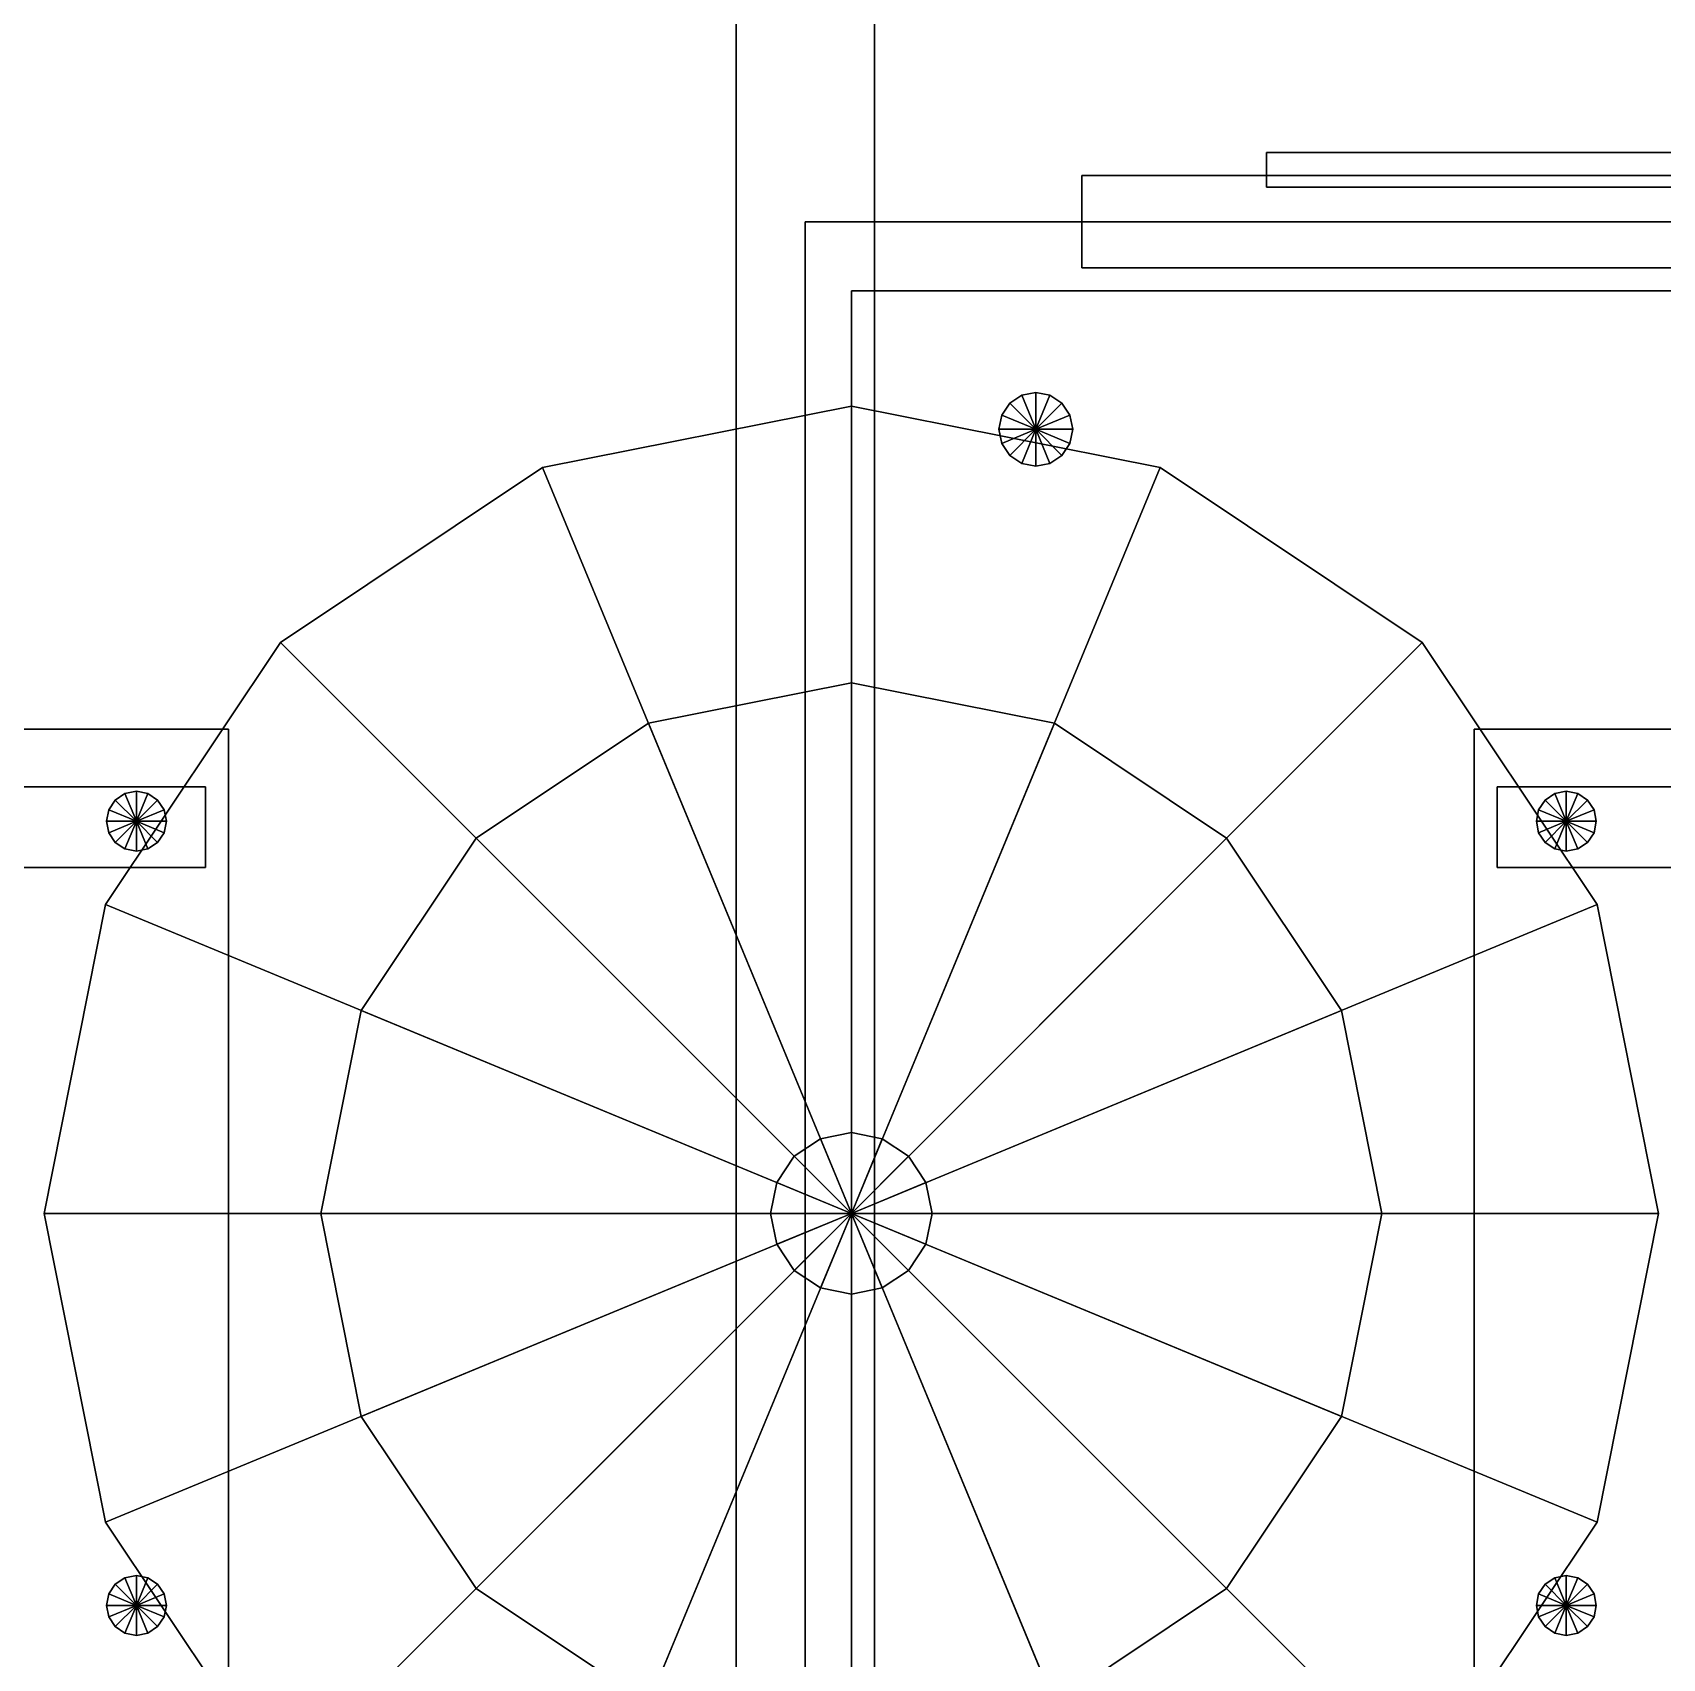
# Model space of a CAD drawing. Header units: millimetres. Extents: x -8000 to 18500, y -500 to 32500.
# Drawn here: x 1245 to 1952, y 11007 to 11712 of the extents above; entities that cross this region are included whole.
import ezdxf

# ---------------------------------------------------------------- set-up
doc = ezdxf.new("R2010")
doc.units = ezdxf.units.MM
for name, color, linetype in [('3D-CANOPY', 7, 'Continuous'), ('3D-FURNITURE', 7, 'Continuous'), ('3D-LIGHTS', 7, 'Continuous'), ('3D-PERGOLA', 7, 'Continuous'), ('3D-SITE', 7, 'Continuous'), ('3D-SLABS', 7, 'Continuous')]:
    doc.layers.add(name, color=color, linetype=linetype)

msp = doc.modelspace()

# ---------------------------------------------------------------- linework, layer by layer
at = {"layer": '3D-CANOPY', "color": 7}
for points in [[(1700, 11610, 3340), (1700, 11650, 3340), (4900, 11650, 3340), (4900, 11610, 3340)], [(1700, 11650, 3340), (1700, 11650, 3760), (4900, 11650, 3760), (4900, 11650, 3340)], [(1700, 11610, 3340), (1700, 11610, 3760), (1700, 11650, 3760), (1700, 11650, 3340)], [(1700, 11610, 3760), (4900, 11610, 3760), (4900, 11650, 3760), (1700, 11650, 3760)], [(1580, 10000, 3400), (1580, 11630, 3400), (5020, 11630, 3400), (5020, 10000, 3400)], [(1580, 11630, 3400), (1580, 11630, 3425), (5020, 11630, 3425), (5020, 11630, 3400)], [(1580, 10000, 3400), (1580, 10000, 3425), (1580, 11630, 3425), (1580, 11630, 3400)], [(1580, 10000, 3425), (5020, 10000, 3425), (5020, 11630, 3425), (1580, 11630, 3425)], [(1700, 11610, 3340), (4900, 11610, 3340), (4900, 11610, 3760), (1700, 11610, 3760)], [(1600, 10000, 3400), (1600, 11600, 3400), (5000, 11600, 3400), (5000, 10000, 3400)], [(1600, 11600, 3400), (1600, 11600, 3530), (5000, 11600, 3530), (5000, 11600, 3400)], [(1600, 10000, 3400), (1600, 10000, 3530), (1600, 11600, 3530), (1600, 11600, 3400)], [(1600, 10000, 3530), (5000, 10000, 3530), (5000, 11600, 3530), (1600, 11600, 3530)], [(1673.88, 11554.78, 3530), (1668.69, 11551.31, 3530), (1668.69, 11551.31, 4030), (1673.88, 11554.78, 4030)], [(1680, 11540, 4030), (1673.88, 11554.78, 4030), (1668.69, 11551.31, 4030), (1680, 11540, 4030)], [(1680, 11540, 3530), (1668.69, 11551.31, 3530), (1673.88, 11554.78, 3530), (1680, 11540, 3530)], [(1680, 11556, 3530), (1673.88, 11554.78, 3530), (1673.88, 11554.78, 4030), (1680, 11556, 4030)], [(1680, 11540, 4030), (1680, 11556, 4030), (1673.88, 11554.78, 4030), (1680, 11540, 4030)], [(1680, 11540, 3530), (1673.88, 11554.78, 3530), (1680, 11556, 3530), (1680, 11540, 3530)], [(1686.12, 11554.78, 3530), (1680, 11556, 3530), (1680, 11556, 4030), (1686.12, 11554.78, 4030)], [(1680, 11540, 4030), (1686.12, 11554.78, 4030), (1680, 11556, 4030), (1680, 11540, 4030)], [(1680, 11540, 3530), (1680, 11556, 3530), (1686.12, 11554.78, 3530), (1680, 11540, 3530)], [(1680, 11540, 4030), (1691.31, 11551.31, 4030), (1686.12, 11554.78, 4030), (1680, 11540, 4030)], [(1680, 11540, 3530), (1686.12, 11554.78, 3530), (1691.31, 11551.31, 3530), (1680, 11540, 3530)], [(1691.31, 11551.31, 3530), (1686.12, 11554.78, 3530), (1686.12, 11554.78, 4030), (1691.31, 11551.31, 4030)], [(1668.69, 11551.31, 3530), (1665.22, 11546.12, 3530), (1665.22, 11546.12, 4030), (1668.69, 11551.31, 4030)], [(1680, 11540, 4030), (1668.69, 11551.31, 4030), (1665.22, 11546.12, 4030), (1680, 11540, 4030)], [(1680, 11540, 3530), (1665.22, 11546.12, 3530), (1668.69, 11551.31, 3530), (1680, 11540, 3530)], [(1680, 11540, 4030), (1694.78, 11546.12, 4030), (1691.31, 11551.31, 4030), (1680, 11540, 4030)], [(1680, 11540, 3530), (1691.31, 11551.31, 3530), (1694.78, 11546.12, 3530), (1680, 11540, 3530)], [(1694.78, 11546.12, 3530), (1691.31, 11551.31, 3530), (1691.31, 11551.31, 4030), (1694.78, 11546.12, 4030)], [(1665.22, 11546.12, 3530), (1664, 11540, 3530), (1664, 11540, 4030), (1665.22, 11546.12, 4030)], [(1680, 11540, 4030), (1665.22, 11546.12, 4030), (1664, 11540, 4030), (1680, 11540, 4030)], [(1680, 11540, 3530), (1664, 11540, 3530), (1665.22, 11546.12, 3530), (1680, 11540, 3530)], [(1664, 11540, 3530), (1665.22, 11533.88, 3530), (1665.22, 11533.88, 4030), (1664, 11540, 4030)], [(1680, 11540, 4030), (1664, 11540, 4030), (1665.22, 11533.88, 4030), (1680, 11540, 4030)], [(1680, 11540, 3530), (1665.22, 11533.88, 3530), (1664, 11540, 3530), (1680, 11540, 3530)], [(1680, 11540, 4030), (1665.22, 11533.88, 4030), (1668.69, 11528.69, 4030), (1680, 11540, 4030)], [(1680, 11540, 3530), (1668.69, 11528.69, 3530), (1665.22, 11533.88, 3530), (1680, 11540, 3530)], [(1680, 11540, 4030), (1668.69, 11528.69, 4030), (1673.88, 11525.22, 4030), (1680, 11540, 4030)], [(1680, 11540, 3530), (1673.88, 11525.22, 3530), (1668.69, 11528.69, 3530), (1680, 11540, 3530)], [(1680, 11540, 4030), (1673.88, 11525.22, 4030), (1680, 11524, 4030), (1680, 11540, 4030)], [(1680, 11540, 3530), (1680, 11524, 3530), (1673.88, 11525.22, 3530), (1680, 11540, 3530)], [(1680, 11540, 4030), (1696, 11540, 4030), (1694.78, 11546.12, 4030), (1680, 11540, 4030)], [(1680, 11540, 3530), (1694.78, 11546.12, 3530), (1696, 11540, 3530), (1680, 11540, 3530)], [(1680, 11540, 4030), (1680, 11524, 4030), (1686.12, 11525.22, 4030), (1680, 11540, 4030)], [(1680, 11540, 3530), (1686.12, 11525.22, 3530), (1680, 11524, 3530), (1680, 11540, 3530)], [(1680, 11540, 4030), (1686.12, 11525.22, 4030), (1691.31, 11528.69, 4030), (1680, 11540, 4030)], [(1680, 11540, 3530), (1691.31, 11528.69, 3530), (1686.12, 11525.22, 3530), (1680, 11540, 3530)], [(1680, 11540, 4030), (1691.31, 11528.69, 4030), (1694.78, 11533.88, 4030), (1680, 11540, 4030)], [(1680, 11540, 3530), (1694.78, 11533.88, 3530), (1691.31, 11528.69, 3530), (1680, 11540, 3530)], [(1680, 11540, 4030), (1694.78, 11533.88, 4030), (1696, 11540, 4030), (1680, 11540, 4030)], [(1680, 11540, 3530), (1696, 11540, 3530), (1694.78, 11533.88, 3530), (1680, 11540, 3530)], [(1696, 11540, 3530), (1694.78, 11546.12, 3530), (1694.78, 11546.12, 4030), (1696, 11540, 4030)], [(1694.78, 11533.88, 3530), (1696, 11540, 3530), (1696, 11540, 4030), (1694.78, 11533.88, 4030)], [(1665.22, 11533.88, 3530), (1668.69, 11528.69, 3530), (1668.69, 11528.69, 4030), (1665.22, 11533.88, 4030)], [(1691.31, 11528.69, 3530), (1694.78, 11533.88, 3530), (1694.78, 11533.88, 4030), (1691.31, 11528.69, 4030)], [(1668.69, 11528.69, 3530), (1673.88, 11525.22, 3530), (1673.88, 11525.22, 4030), (1668.69, 11528.69, 4030)], [(1686.12, 11525.22, 3530), (1691.31, 11528.69, 3530), (1691.31, 11528.69, 4030), (1686.12, 11525.22, 4030)], [(1673.88, 11525.22, 3530), (1680, 11524, 3530), (1680, 11524, 4030), (1673.88, 11525.22, 4030)], [(1680, 11524, 3530), (1686.12, 11525.22, 3530), (1686.12, 11525.22, 4030), (1680, 11524, 4030)]]:
    msp.add_3dface(points, dxfattribs=at)
at = {"layer": '3D-FURNITURE', "color": 7}
for points in [[(1600, 11550, 4638), (1466.06, 11523.36, 4638), (1466.06, 11523.36, 4670), (1600, 11550, 4670)], [(1600, 11200, 4670), (1600, 11550, 4670), (1466.06, 11523.36, 4670), (1600, 11200, 4670)], [(1600, 11200, 4638), (1466.06, 11523.36, 4638), (1600, 11550, 4638), (1600, 11200, 4638)], [(1733.94, 11523.36, 4638), (1600, 11550, 4638), (1600, 11550, 4670), (1733.94, 11523.36, 4670)], [(1600, 11200, 4670), (1733.94, 11523.36, 4670), (1600, 11550, 4670), (1600, 11200, 4670)], [(1600, 11200, 4638), (1600, 11550, 4638), (1733.94, 11523.36, 4638), (1600, 11200, 4638)], [(1466.06, 11523.36, 4638), (1352.51, 11447.49, 4638), (1352.51, 11447.49, 4670), (1466.06, 11523.36, 4670)], [(1600, 11200, 4670), (1466.06, 11523.36, 4670), (1352.51, 11447.49, 4670), (1600, 11200, 4670)], [(1600, 11200, 4638), (1352.51, 11447.49, 4638), (1466.06, 11523.36, 4638), (1600, 11200, 4638)], [(1600, 11200, 4670), (1847.49, 11447.49, 4670), (1733.94, 11523.36, 4670), (1600, 11200, 4670)], [(1600, 11200, 4638), (1733.94, 11523.36, 4638), (1847.49, 11447.49, 4638), (1600, 11200, 4638)], [(1847.49, 11447.49, 4638), (1733.94, 11523.36, 4638), (1733.94, 11523.36, 4670), (1847.49, 11447.49, 4670)], [(1352.51, 11447.49, 4638), (1276.64, 11333.94, 4638), (1276.64, 11333.94, 4670), (1352.51, 11447.49, 4670)], [(1600, 11200, 4670), (1352.51, 11447.49, 4670), (1276.64, 11333.94, 4670), (1600, 11200, 4670)], [(1600, 11200, 4638), (1276.64, 11333.94, 4638), (1352.51, 11447.49, 4638), (1600, 11200, 4638)], [(1600, 11200, 4670), (1923.36, 11333.94, 4670), (1847.49, 11447.49, 4670), (1600, 11200, 4670)], [(1600, 11200, 4638), (1847.49, 11447.49, 4638), (1923.36, 11333.94, 4638), (1600, 11200, 4638)], [(1923.36, 11333.94, 4638), (1847.49, 11447.49, 4638), (1847.49, 11447.49, 4670), (1923.36, 11333.94, 4670)], [(1600, 11430, 3950), (1511.98, 11412.49, 3950), (1511.98, 11412.49, 3968), (1600, 11430, 3968)], [(1600, 11200, 3968), (1600, 11430, 3968), (1511.98, 11412.49, 3968), (1600, 11200, 3968)], [(1600, 11200, 3950), (1511.98, 11412.49, 3950), (1600, 11430, 3950), (1600, 11200, 3950)], [(1688.02, 11412.49, 3950), (1600, 11430, 3950), (1600, 11430, 3968), (1688.02, 11412.49, 3968)], [(1600, 11200, 3968), (1688.02, 11412.49, 3968), (1600, 11430, 3968), (1600, 11200, 3968)], [(1600, 11200, 3950), (1600, 11430, 3950), (1688.02, 11412.49, 3950), (1600, 11200, 3950)], [(910, 10990, 4360), (910, 11410, 4360), (1330, 11410, 4360), (1330, 10990, 4360)], [(910, 11410, 4360), (910, 11410, 4400), (1330, 11410, 4400), (1330, 11410, 4360)], [(910, 10990, 4400), (1330, 10990, 4400), (1330, 11410, 4400), (910, 11410, 4400)], [(1330, 10990, 4360), (1330, 11410, 4360), (1330, 11410, 4400), (1330, 10990, 4400)], [(1511.98, 11412.49, 3950), (1437.37, 11362.63, 3950), (1437.37, 11362.63, 3968), (1511.98, 11412.49, 3968)], [(1600, 11200, 3968), (1511.98, 11412.49, 3968), (1437.37, 11362.63, 3968), (1600, 11200, 3968)], [(1600, 11200, 3950), (1437.37, 11362.63, 3950), (1511.98, 11412.49, 3950), (1600, 11200, 3950)], [(1600, 11200, 3968), (1762.63, 11362.63, 3968), (1688.02, 11412.49, 3968), (1600, 11200, 3968)], [(1600, 11200, 3950), (1688.02, 11412.49, 3950), (1762.63, 11362.63, 3950), (1600, 11200, 3950)], [(1762.63, 11362.63, 3950), (1688.02, 11412.49, 3950), (1688.02, 11412.49, 3968), (1762.63, 11362.63, 3968)], [(1870, 10990, 4360), (1870, 11410, 4360), (2290, 11410, 4360), (2290, 10990, 4360)], [(1870, 11410, 4360), (1870, 11410, 4400), (2290, 11410, 4400), (2290, 11410, 4360)], [(1870, 10990, 4360), (1870, 10990, 4400), (1870, 11410, 4400), (1870, 11410, 4360)], [(1870, 10990, 4400), (2290, 10990, 4400), (2290, 11410, 4400), (1870, 11410, 4400)], [(920, 11350, 4650), (920, 11385, 4650), (1320, 11385, 4650), (1320, 11350, 4650)], [(920, 11385, 4650), (920, 11385, 4740), (1320, 11385, 4740), (1320, 11385, 4650)], [(920, 11350, 4740), (1320, 11350, 4740), (1320, 11385, 4740), (920, 11385, 4740)], [(1320, 11350, 4650), (1320, 11385, 4650), (1320, 11385, 4740), (1320, 11350, 4740)], [(1880, 11350, 4650), (1880, 11385, 4650), (2280, 11385, 4650), (2280, 11350, 4650)], [(1880, 11385, 4650), (1880, 11385, 4740), (2280, 11385, 4740), (2280, 11385, 4650)], [(1880, 11350, 4650), (1880, 11350, 4740), (1880, 11385, 4740), (1880, 11385, 4650)], [(1880, 11350, 4740), (2280, 11350, 4740), (2280, 11385, 4740), (1880, 11385, 4740)], [(1280.81, 11379.19, 3950), (1277.99, 11374.97, 3950), (1277.99, 11374.97, 4380), (1280.81, 11379.19, 4380)], [(1290, 11370, 4380), (1280.81, 11379.19, 4380), (1277.99, 11374.97, 4380), (1290, 11370, 4380)], [(1290, 11370, 3950), (1277.99, 11374.97, 3950), (1280.81, 11379.19, 3950), (1290, 11370, 3950)], [(1285.03, 11382.01, 3950), (1280.81, 11379.19, 3950), (1280.81, 11379.19, 4380), (1285.03, 11382.01, 4380)], [(1290, 11370, 4380), (1285.03, 11382.01, 4380), (1280.81, 11379.19, 4380), (1290, 11370, 4380)], [(1290, 11370, 3950), (1280.81, 11379.19, 3950), (1285.03, 11382.01, 3950), (1290, 11370, 3950)], [(1290, 11383, 3950), (1285.03, 11382.01, 3950), (1285.03, 11382.01, 4380), (1290, 11383, 4380)], [(1290, 11370, 4380), (1290, 11383, 4380), (1285.03, 11382.01, 4380), (1290, 11370, 4380)], [(1290, 11370, 3950), (1285.03, 11382.01, 3950), (1290, 11383, 3950), (1290, 11370, 3950)], [(1294.97, 11382.01, 3950), (1290, 11383, 3950), (1290, 11383, 4380), (1294.97, 11382.01, 4380)], [(1290, 11370, 4380), (1294.97, 11382.01, 4380), (1290, 11383, 4380), (1290, 11370, 4380)], [(1290, 11370, 3950), (1290, 11383, 3950), (1294.97, 11382.01, 3950), (1290, 11370, 3950)], [(1290, 11370, 4380), (1299.19, 11379.19, 4380), (1294.97, 11382.01, 4380), (1290, 11370, 4380)], [(1290, 11370, 3950), (1294.97, 11382.01, 3950), (1299.19, 11379.19, 3950), (1290, 11370, 3950)], [(1290, 11370, 4380), (1302.01, 11374.97, 4380), (1299.19, 11379.19, 4380), (1290, 11370, 4380)], [(1290, 11370, 3950), (1299.19, 11379.19, 3950), (1302.01, 11374.97, 3950), (1290, 11370, 3950)], [(1299.19, 11379.19, 3950), (1294.97, 11382.01, 3950), (1294.97, 11382.01, 4380), (1299.19, 11379.19, 4380)], [(1302.01, 11374.97, 3950), (1299.19, 11379.19, 3950), (1299.19, 11379.19, 4380), (1302.01, 11374.97, 4380)], [(1900.81, 11379.19, 3950), (1897.99, 11374.97, 3950), (1897.99, 11374.97, 4380), (1900.81, 11379.19, 4380)], [(1910, 11370, 4380), (1900.81, 11379.19, 4380), (1897.99, 11374.97, 4380), (1910, 11370, 4380)], [(1910, 11370, 3950), (1897.99, 11374.97, 3950), (1900.81, 11379.19, 3950), (1910, 11370, 3950)], [(1905.03, 11382.01, 3950), (1900.81, 11379.19, 3950), (1900.81, 11379.19, 4380), (1905.03, 11382.01, 4380)], [(1910, 11370, 4380), (1905.03, 11382.01, 4380), (1900.81, 11379.19, 4380), (1910, 11370, 4380)], [(1910, 11370, 3950), (1900.81, 11379.19, 3950), (1905.03, 11382.01, 3950), (1910, 11370, 3950)], [(1910, 11383, 3950), (1905.03, 11382.01, 3950), (1905.03, 11382.01, 4380), (1910, 11383, 4380)], [(1910, 11370, 4380), (1910, 11383, 4380), (1905.03, 11382.01, 4380), (1910, 11370, 4380)], [(1910, 11370, 3950), (1905.03, 11382.01, 3950), (1910, 11383, 3950), (1910, 11370, 3950)], [(1914.97, 11382.01, 3950), (1910, 11383, 3950), (1910, 11383, 4380), (1914.97, 11382.01, 4380)], [(1910, 11370, 4380), (1914.97, 11382.01, 4380), (1910, 11383, 4380), (1910, 11370, 4380)], [(1910, 11370, 3950), (1910, 11383, 3950), (1914.97, 11382.01, 3950), (1910, 11370, 3950)], [(1910, 11370, 4380), (1919.19, 11379.19, 4380), (1914.97, 11382.01, 4380), (1910, 11370, 4380)], [(1910, 11370, 3950), (1914.97, 11382.01, 3950), (1919.19, 11379.19, 3950), (1910, 11370, 3950)], [(1910, 11370, 4380), (1922.01, 11374.97, 4380), (1919.19, 11379.19, 4380), (1910, 11370, 4380)], [(1910, 11370, 3950), (1919.19, 11379.19, 3950), (1922.01, 11374.97, 3950), (1910, 11370, 3950)], [(1919.19, 11379.19, 3950), (1914.97, 11382.01, 3950), (1914.97, 11382.01, 4380), (1919.19, 11379.19, 4380)], [(1922.01, 11374.97, 3950), (1919.19, 11379.19, 3950), (1919.19, 11379.19, 4380), (1922.01, 11374.97, 4380)], [(1277.99, 11374.97, 3950), (1277, 11370, 3950), (1277, 11370, 4380), (1277.99, 11374.97, 4380)], [(1290, 11370, 4380), (1277.99, 11374.97, 4380), (1277, 11370, 4380), (1290, 11370, 4380)], [(1290, 11370, 3950), (1277, 11370, 3950), (1277.99, 11374.97, 3950), (1290, 11370, 3950)], [(1290, 11370, 4380), (1303, 11370, 4380), (1302.01, 11374.97, 4380), (1290, 11370, 4380)], [(1290, 11370, 3950), (1302.01, 11374.97, 3950), (1303, 11370, 3950), (1290, 11370, 3950)], [(1303, 11370, 3950), (1302.01, 11374.97, 3950), (1302.01, 11374.97, 4380), (1303, 11370, 4380)], [(1897.99, 11374.97, 3950), (1897, 11370, 3950), (1897, 11370, 4380), (1897.99, 11374.97, 4380)], [(1910, 11370, 4380), (1897.99, 11374.97, 4380), (1897, 11370, 4380), (1910, 11370, 4380)], [(1910, 11370, 3950), (1897, 11370, 3950), (1897.99, 11374.97, 3950), (1910, 11370, 3950)], [(1910, 11370, 4380), (1923, 11370, 4380), (1922.01, 11374.97, 4380), (1910, 11370, 4380)], [(1910, 11370, 3950), (1922.01, 11374.97, 3950), (1923, 11370, 3950), (1910, 11370, 3950)], [(1923, 11370, 3950), (1922.01, 11374.97, 3950), (1922.01, 11374.97, 4380), (1923, 11370, 4380)], [(1277, 11370, 3950), (1277.99, 11365.03, 3950), (1277.99, 11365.03, 4380), (1277, 11370, 4380)], [(1290, 11370, 4380), (1277, 11370, 4380), (1277.99, 11365.03, 4380), (1290, 11370, 4380)], [(1290, 11370, 3950), (1277.99, 11365.03, 3950), (1277, 11370, 3950), (1290, 11370, 3950)], [(1290, 11370, 4380), (1277.99, 11365.03, 4380), (1280.81, 11360.81, 4380), (1290, 11370, 4380)], [(1290, 11370, 3950), (1280.81, 11360.81, 3950), (1277.99, 11365.03, 3950), (1290, 11370, 3950)], [(1277.99, 11365.03, 3950), (1280.81, 11360.81, 3950), (1280.81, 11360.81, 4380), (1277.99, 11365.03, 4380)], [(1290, 11370, 4380), (1280.81, 11360.81, 4380), (1285.03, 11357.99, 4380), (1290, 11370, 4380)], [(1290, 11370, 3950), (1285.03, 11357.99, 3950), (1280.81, 11360.81, 3950), (1290, 11370, 3950)], [(1290, 11370, 4380), (1285.03, 11357.99, 4380), (1290, 11357, 4380), (1290, 11370, 4380)], [(1290, 11370, 3950), (1290, 11357, 3950), (1285.03, 11357.99, 3950), (1290, 11370, 3950)], [(1290, 11370, 4380), (1290, 11357, 4380), (1294.97, 11357.99, 4380), (1290, 11370, 4380)], [(1290, 11370, 3950), (1294.97, 11357.99, 3950), (1290, 11357, 3950), (1290, 11370, 3950)], [(1290, 11370, 4380), (1294.97, 11357.99, 4380), (1299.19, 11360.81, 4380), (1290, 11370, 4380)], [(1290, 11370, 3950), (1299.19, 11360.81, 3950), (1294.97, 11357.99, 3950), (1290, 11370, 3950)], [(1290, 11370, 4380), (1299.19, 11360.81, 4380), (1302.01, 11365.03, 4380), (1290, 11370, 4380)], [(1290, 11370, 3950), (1302.01, 11365.03, 3950), (1299.19, 11360.81, 3950), (1290, 11370, 3950)], [(1290, 11370, 4380), (1302.01, 11365.03, 4380), (1303, 11370, 4380), (1290, 11370, 4380)], [(1290, 11370, 3950), (1303, 11370, 3950), (1302.01, 11365.03, 3950), (1290, 11370, 3950)], [(1299.19, 11360.81, 3950), (1302.01, 11365.03, 3950), (1302.01, 11365.03, 4380), (1299.19, 11360.81, 4380)], [(1302.01, 11365.03, 3950), (1303, 11370, 3950), (1303, 11370, 4380), (1302.01, 11365.03, 4380)], [(1897, 11370, 3950), (1897.99, 11365.03, 3950), (1897.99, 11365.03, 4380), (1897, 11370, 4380)], [(1910, 11370, 4380), (1897, 11370, 4380), (1897.99, 11365.03, 4380), (1910, 11370, 4380)], [(1910, 11370, 3950), (1897.99, 11365.03, 3950), (1897, 11370, 3950), (1910, 11370, 3950)], [(1910, 11370, 4380), (1897.99, 11365.03, 4380), (1900.81, 11360.81, 4380), (1910, 11370, 4380)], [(1910, 11370, 3950), (1900.81, 11360.81, 3950), (1897.99, 11365.03, 3950), (1910, 11370, 3950)], [(1897.99, 11365.03, 3950), (1900.81, 11360.81, 3950), (1900.81, 11360.81, 4380), (1897.99, 11365.03, 4380)], [(1910, 11370, 4380), (1900.81, 11360.81, 4380), (1905.03, 11357.99, 4380), (1910, 11370, 4380)], [(1910, 11370, 3950), (1905.03, 11357.99, 3950), (1900.81, 11360.81, 3950), (1910, 11370, 3950)], [(1910, 11370, 4380), (1905.03, 11357.99, 4380), (1910, 11357, 4380), (1910, 11370, 4380)], [(1910, 11370, 3950), (1910, 11357, 3950), (1905.03, 11357.99, 3950), (1910, 11370, 3950)], [(1910, 11370, 4380), (1910, 11357, 4380), (1914.97, 11357.99, 4380), (1910, 11370, 4380)], [(1910, 11370, 3950), (1914.97, 11357.99, 3950), (1910, 11357, 3950), (1910, 11370, 3950)], [(1910, 11370, 4380), (1914.97, 11357.99, 4380), (1919.19, 11360.81, 4380), (1910, 11370, 4380)], [(1910, 11370, 3950), (1919.19, 11360.81, 3950), (1914.97, 11357.99, 3950), (1910, 11370, 3950)], [(1910, 11370, 4380), (1919.19, 11360.81, 4380), (1922.01, 11365.03, 4380), (1910, 11370, 4380)], [(1910, 11370, 3950), (1922.01, 11365.03, 3950), (1919.19, 11360.81, 3950), (1910, 11370, 3950)], [(1910, 11370, 4380), (1922.01, 11365.03, 4380), (1923, 11370, 4380), (1910, 11370, 4380)], [(1910, 11370, 3950), (1923, 11370, 3950), (1922.01, 11365.03, 3950), (1910, 11370, 3950)], [(1919.19, 11360.81, 3950), (1922.01, 11365.03, 3950), (1922.01, 11365.03, 4380), (1919.19, 11360.81, 4380)], [(1922.01, 11365.03, 3950), (1923, 11370, 3950), (1923, 11370, 4380), (1922.01, 11365.03, 4380)], [(1280.81, 11360.81, 3950), (1285.03, 11357.99, 3950), (1285.03, 11357.99, 4380), (1280.81, 11360.81, 4380)], [(1285.03, 11357.99, 3950), (1290, 11357, 3950), (1290, 11357, 4380), (1285.03, 11357.99, 4380)], [(1290, 11357, 3950), (1294.97, 11357.99, 3950), (1294.97, 11357.99, 4380), (1290, 11357, 4380)], [(1294.97, 11357.99, 3950), (1299.19, 11360.81, 3950), (1299.19, 11360.81, 4380), (1294.97, 11357.99, 4380)], [(1437.37, 11362.63, 3950), (1387.51, 11288.02, 3950), (1387.51, 11288.02, 3968), (1437.37, 11362.63, 3968)], [(1600, 11200, 3968), (1437.37, 11362.63, 3968), (1387.51, 11288.02, 3968), (1600, 11200, 3968)], [(1600, 11200, 3950), (1387.51, 11288.02, 3950), (1437.37, 11362.63, 3950), (1600, 11200, 3950)], [(1600, 11200, 3968), (1812.49, 11288.02, 3968), (1762.63, 11362.63, 3968), (1600, 11200, 3968)], [(1600, 11200, 3950), (1762.63, 11362.63, 3950), (1812.49, 11288.02, 3950), (1600, 11200, 3950)], [(1812.49, 11288.02, 3950), (1762.63, 11362.63, 3950), (1762.63, 11362.63, 3968), (1812.49, 11288.02, 3968)], [(1900.81, 11360.81, 3950), (1905.03, 11357.99, 3950), (1905.03, 11357.99, 4380), (1900.81, 11360.81, 4380)], [(1905.03, 11357.99, 3950), (1910, 11357, 3950), (1910, 11357, 4380), (1905.03, 11357.99, 4380)], [(1910, 11357, 3950), (1914.97, 11357.99, 3950), (1914.97, 11357.99, 4380), (1910, 11357, 4380)], [(1914.97, 11357.99, 3950), (1919.19, 11360.81, 3950), (1919.19, 11360.81, 4380), (1914.97, 11357.99, 4380)], [(920, 11350, 4650), (1320, 11350, 4650), (1320, 11350, 4740), (920, 11350, 4740)], [(1880, 11350, 4650), (2280, 11350, 4650), (2280, 11350, 4740), (1880, 11350, 4740)], [(1276.64, 11333.94, 4638), (1250, 11200, 4638), (1250, 11200, 4670), (1276.64, 11333.94, 4670)], [(1600, 11200, 4670), (1276.64, 11333.94, 4670), (1250, 11200, 4670), (1600, 11200, 4670)], [(1600, 11200, 4638), (1250, 11200, 4638), (1276.64, 11333.94, 4638), (1600, 11200, 4638)], [(1600, 11200, 4670), (1950, 11200, 4670), (1923.36, 11333.94, 4670), (1600, 11200, 4670)], [(1600, 11200, 4638), (1923.36, 11333.94, 4638), (1950, 11200, 4638), (1600, 11200, 4638)], [(1950, 11200, 4638), (1923.36, 11333.94, 4638), (1923.36, 11333.94, 4670), (1950, 11200, 4670)], [(1387.51, 11288.02, 3950), (1370, 11200, 3950), (1370, 11200, 3968), (1387.51, 11288.02, 3968)], [(1600, 11200, 3968), (1387.51, 11288.02, 3968), (1370, 11200, 3968), (1600, 11200, 3968)], [(1600, 11200, 3950), (1370, 11200, 3950), (1387.51, 11288.02, 3950), (1600, 11200, 3950)], [(1600, 11200, 3968), (1830, 11200, 3968), (1812.49, 11288.02, 3968), (1600, 11200, 3968)], [(1600, 11200, 3950), (1812.49, 11288.02, 3950), (1830, 11200, 3950), (1600, 11200, 3950)], [(1830, 11200, 3950), (1812.49, 11288.02, 3950), (1812.49, 11288.02, 3968), (1830, 11200, 3968)], [(1586.61, 11232.34, 3968), (1575.25, 11224.75, 3968), (1575.25, 11224.75, 4638), (1586.61, 11232.34, 4638)], [(1600, 11200, 4638), (1586.61, 11232.34, 4638), (1575.25, 11224.75, 4638), (1600, 11200, 4638)], [(1600, 11200, 3968), (1575.25, 11224.75, 3968), (1586.61, 11232.34, 3968), (1600, 11200, 3968)], [(1600, 11235, 3968), (1586.61, 11232.34, 3968), (1586.61, 11232.34, 4638), (1600, 11235, 4638)], [(1600, 11200, 4638), (1600, 11235, 4638), (1586.61, 11232.34, 4638), (1600, 11200, 4638)], [(1600, 11200, 3968), (1586.61, 11232.34, 3968), (1600, 11235, 3968), (1600, 11200, 3968)], [(1613.39, 11232.34, 3968), (1600, 11235, 3968), (1600, 11235, 4638), (1613.39, 11232.34, 4638)], [(1600, 11200, 4638), (1613.39, 11232.34, 4638), (1600, 11235, 4638), (1600, 11200, 4638)], [(1600, 11200, 3968), (1600, 11235, 3968), (1613.39, 11232.34, 3968), (1600, 11200, 3968)], [(1600, 11200, 4638), (1624.75, 11224.75, 4638), (1613.39, 11232.34, 4638), (1600, 11200, 4638)], [(1600, 11200, 3968), (1613.39, 11232.34, 3968), (1624.75, 11224.75, 3968), (1600, 11200, 3968)], [(1624.75, 11224.75, 3968), (1613.39, 11232.34, 3968), (1613.39, 11232.34, 4638), (1624.75, 11224.75, 4638)], [(1575.25, 11224.75, 3968), (1567.66, 11213.39, 3968), (1567.66, 11213.39, 4638), (1575.25, 11224.75, 4638)], [(1600, 11200, 4638), (1575.25, 11224.75, 4638), (1567.66, 11213.39, 4638), (1600, 11200, 4638)], [(1600, 11200, 3968), (1567.66, 11213.39, 3968), (1575.25, 11224.75, 3968), (1600, 11200, 3968)], [(1600, 11200, 4638), (1632.34, 11213.39, 4638), (1624.75, 11224.75, 4638), (1600, 11200, 4638)], [(1600, 11200, 3968), (1624.75, 11224.75, 3968), (1632.34, 11213.39, 3968), (1600, 11200, 3968)], [(1632.34, 11213.39, 3968), (1624.75, 11224.75, 3968), (1624.75, 11224.75, 4638), (1632.34, 11213.39, 4638)], [(1567.66, 11213.39, 3968), (1565, 11200, 3968), (1565, 11200, 4638), (1567.66, 11213.39, 4638)], [(1600, 11200, 4638), (1567.66, 11213.39, 4638), (1565, 11200, 4638), (1600, 11200, 4638)], [(1600, 11200, 3968), (1565, 11200, 3968), (1567.66, 11213.39, 3968), (1600, 11200, 3968)], [(1600, 11200, 4638), (1635, 11200, 4638), (1632.34, 11213.39, 4638), (1600, 11200, 4638)], [(1600, 11200, 3968), (1632.34, 11213.39, 3968), (1635, 11200, 3968), (1600, 11200, 3968)], [(1635, 11200, 3968), (1632.34, 11213.39, 3968), (1632.34, 11213.39, 4638), (1635, 11200, 4638)], [(1250, 11200, 4638), (1276.64, 11066.06, 4638), (1276.64, 11066.06, 4670), (1250, 11200, 4670)], [(1600, 11200, 4670), (1250, 11200, 4670), (1276.64, 11066.06, 4670), (1600, 11200, 4670)], [(1600, 11200, 4638), (1276.64, 11066.06, 4638), (1250, 11200, 4638), (1600, 11200, 4638)], [(1600, 11200, 4670), (1276.64, 11066.06, 4670), (1352.51, 10952.51, 4670), (1600, 11200, 4670)], [(1600, 11200, 4638), (1352.51, 10952.51, 4638), (1276.64, 11066.06, 4638), (1600, 11200, 4638)], [(1600, 11200, 4670), (1352.51, 10952.51, 4670), (1466.06, 10876.64, 4670), (1600, 11200, 4670)], [(1600, 11200, 4638), (1466.06, 10876.64, 4638), (1352.51, 10952.51, 4638), (1600, 11200, 4638)], [(1370, 11200, 3950), (1387.51, 11111.98, 3950), (1387.51, 11111.98, 3968), (1370, 11200, 3968)], [(1600, 11200, 3968), (1370, 11200, 3968), (1387.51, 11111.98, 3968), (1600, 11200, 3968)], [(1600, 11200, 3950), (1387.51, 11111.98, 3950), (1370, 11200, 3950), (1600, 11200, 3950)], [(1600, 11200, 3968), (1387.51, 11111.98, 3968), (1437.37, 11037.37, 3968), (1600, 11200, 3968)], [(1600, 11200, 3950), (1437.37, 11037.37, 3950), (1387.51, 11111.98, 3950), (1600, 11200, 3950)], [(1600, 11200, 3968), (1437.37, 11037.37, 3968), (1511.98, 10987.51, 3968), (1600, 11200, 3968)], [(1600, 11200, 3950), (1511.98, 10987.51, 3950), (1437.37, 11037.37, 3950), (1600, 11200, 3950)], [(1600, 11200, 4670), (1466.06, 10876.64, 4670), (1600, 10850, 4670), (1600, 11200, 4670)], [(1600, 11200, 4638), (1600, 10850, 4638), (1466.06, 10876.64, 4638), (1600, 11200, 4638)], [(1600, 11200, 3968), (1511.98, 10987.51, 3968), (1600, 10970, 3968), (1600, 11200, 3968)], [(1600, 11200, 3950), (1600, 10970, 3950), (1511.98, 10987.51, 3950), (1600, 11200, 3950)], [(1565, 11200, 3968), (1567.66, 11186.61, 3968), (1567.66, 11186.61, 4638), (1565, 11200, 4638)], [(1600, 11200, 4638), (1565, 11200, 4638), (1567.66, 11186.61, 4638), (1600, 11200, 4638)], [(1600, 11200, 3968), (1567.66, 11186.61, 3968), (1565, 11200, 3968), (1600, 11200, 3968)], [(1600, 11200, 4638), (1567.66, 11186.61, 4638), (1575.25, 11175.25, 4638), (1600, 11200, 4638)], [(1600, 11200, 3968), (1575.25, 11175.25, 3968), (1567.66, 11186.61, 3968), (1600, 11200, 3968)], [(1600, 11200, 4638), (1575.25, 11175.25, 4638), (1586.61, 11167.66, 4638), (1600, 11200, 4638)], [(1600, 11200, 3968), (1586.61, 11167.66, 3968), (1575.25, 11175.25, 3968), (1600, 11200, 3968)], [(1600, 11200, 4638), (1586.61, 11167.66, 4638), (1600, 11165, 4638), (1600, 11200, 4638)], [(1600, 11200, 3968), (1600, 11165, 3968), (1586.61, 11167.66, 3968), (1600, 11200, 3968)], [(1600, 11200, 3968), (1600, 10970, 3968), (1688.02, 10987.51, 3968), (1600, 11200, 3968)], [(1600, 11200, 3950), (1688.02, 10987.51, 3950), (1600, 10970, 3950), (1600, 11200, 3950)], [(1600, 11200, 3968), (1688.02, 10987.51, 3968), (1762.63, 11037.37, 3968), (1600, 11200, 3968)], [(1600, 11200, 3950), (1762.63, 11037.37, 3950), (1688.02, 10987.51, 3950), (1600, 11200, 3950)], [(1600, 11200, 3968), (1762.63, 11037.37, 3968), (1812.49, 11111.98, 3968), (1600, 11200, 3968)], [(1600, 11200, 3950), (1812.49, 11111.98, 3950), (1762.63, 11037.37, 3950), (1600, 11200, 3950)], [(1600, 11200, 3968), (1812.49, 11111.98, 3968), (1830, 11200, 3968), (1600, 11200, 3968)], [(1600, 11200, 3950), (1830, 11200, 3950), (1812.49, 11111.98, 3950), (1600, 11200, 3950)], [(1600, 11200, 4638), (1600, 11165, 4638), (1613.39, 11167.66, 4638), (1600, 11200, 4638)], [(1600, 11200, 3968), (1613.39, 11167.66, 3968), (1600, 11165, 3968), (1600, 11200, 3968)], [(1600, 11200, 4638), (1613.39, 11167.66, 4638), (1624.75, 11175.25, 4638), (1600, 11200, 4638)], [(1600, 11200, 3968), (1624.75, 11175.25, 3968), (1613.39, 11167.66, 3968), (1600, 11200, 3968)], [(1600, 11200, 4638), (1624.75, 11175.25, 4638), (1632.34, 11186.61, 4638), (1600, 11200, 4638)], [(1600, 11200, 3968), (1632.34, 11186.61, 3968), (1624.75, 11175.25, 3968), (1600, 11200, 3968)], [(1600, 11200, 4638), (1632.34, 11186.61, 4638), (1635, 11200, 4638), (1600, 11200, 4638)], [(1600, 11200, 3968), (1635, 11200, 3968), (1632.34, 11186.61, 3968), (1600, 11200, 3968)], [(1600, 11200, 4670), (1600, 10850, 4670), (1733.94, 10876.64, 4670), (1600, 11200, 4670)], [(1600, 11200, 4638), (1733.94, 10876.64, 4638), (1600, 10850, 4638), (1600, 11200, 4638)], [(1600, 11200, 4670), (1733.94, 10876.64, 4670), (1847.49, 10952.51, 4670), (1600, 11200, 4670)], [(1600, 11200, 4638), (1847.49, 10952.51, 4638), (1733.94, 10876.64, 4638), (1600, 11200, 4638)], [(1600, 11200, 4670), (1847.49, 10952.51, 4670), (1923.36, 11066.06, 4670), (1600, 11200, 4670)], [(1600, 11200, 4638), (1923.36, 11066.06, 4638), (1847.49, 10952.51, 4638), (1600, 11200, 4638)], [(1600, 11200, 4670), (1923.36, 11066.06, 4670), (1950, 11200, 4670), (1600, 11200, 4670)], [(1600, 11200, 4638), (1950, 11200, 4638), (1923.36, 11066.06, 4638), (1600, 11200, 4638)], [(1632.34, 11186.61, 3968), (1635, 11200, 3968), (1635, 11200, 4638), (1632.34, 11186.61, 4638)], [(1812.49, 11111.98, 3950), (1830, 11200, 3950), (1830, 11200, 3968), (1812.49, 11111.98, 3968)], [(1923.36, 11066.06, 4638), (1950, 11200, 4638), (1950, 11200, 4670), (1923.36, 11066.06, 4670)], [(1567.66, 11186.61, 3968), (1575.25, 11175.25, 3968), (1575.25, 11175.25, 4638), (1567.66, 11186.61, 4638)], [(1624.75, 11175.25, 3968), (1632.34, 11186.61, 3968), (1632.34, 11186.61, 4638), (1624.75, 11175.25, 4638)], [(1575.25, 11175.25, 3968), (1586.61, 11167.66, 3968), (1586.61, 11167.66, 4638), (1575.25, 11175.25, 4638)], [(1613.39, 11167.66, 3968), (1624.75, 11175.25, 3968), (1624.75, 11175.25, 4638), (1613.39, 11167.66, 4638)], [(1586.61, 11167.66, 3968), (1600, 11165, 3968), (1600, 11165, 4638), (1586.61, 11167.66, 4638)], [(1600, 11165, 3968), (1613.39, 11167.66, 3968), (1613.39, 11167.66, 4638), (1600, 11165, 4638)], [(1387.51, 11111.98, 3950), (1437.37, 11037.37, 3950), (1437.37, 11037.37, 3968), (1387.51, 11111.98, 3968)], [(1762.63, 11037.37, 3950), (1812.49, 11111.98, 3950), (1812.49, 11111.98, 3968), (1762.63, 11037.37, 3968)], [(1276.64, 11066.06, 4638), (1352.51, 10952.51, 4638), (1352.51, 10952.51, 4670), (1276.64, 11066.06, 4670)], [(1847.49, 10952.51, 4638), (1923.36, 11066.06, 4638), (1923.36, 11066.06, 4670), (1847.49, 10952.51, 4670)], [(1280.81, 11039.19, 3950), (1277.99, 11034.97, 3950), (1277.99, 11034.97, 4380), (1280.81, 11039.19, 4380)], [(1290, 11030, 4380), (1280.81, 11039.19, 4380), (1277.99, 11034.97, 4380), (1290, 11030, 4380)], [(1290, 11030, 3950), (1277.99, 11034.97, 3950), (1280.81, 11039.19, 3950), (1290, 11030, 3950)], [(1285.03, 11042.01, 3950), (1280.81, 11039.19, 3950), (1280.81, 11039.19, 4380), (1285.03, 11042.01, 4380)], [(1290, 11030, 4380), (1285.03, 11042.01, 4380), (1280.81, 11039.19, 4380), (1290, 11030, 4380)], [(1290, 11030, 3950), (1280.81, 11039.19, 3950), (1285.03, 11042.01, 3950), (1290, 11030, 3950)], [(1290, 11043, 3950), (1285.03, 11042.01, 3950), (1285.03, 11042.01, 4380), (1290, 11043, 4380)], [(1290, 11030, 4380), (1290, 11043, 4380), (1285.03, 11042.01, 4380), (1290, 11030, 4380)], [(1290, 11030, 3950), (1285.03, 11042.01, 3950), (1290, 11043, 3950), (1290, 11030, 3950)], [(1294.97, 11042.01, 3950), (1290, 11043, 3950), (1290, 11043, 4380), (1294.97, 11042.01, 4380)], [(1290, 11030, 4380), (1294.97, 11042.01, 4380), (1290, 11043, 4380), (1290, 11030, 4380)], [(1290, 11030, 3950), (1290, 11043, 3950), (1294.97, 11042.01, 3950), (1290, 11030, 3950)], [(1290, 11030, 4380), (1299.19, 11039.19, 4380), (1294.97, 11042.01, 4380), (1290, 11030, 4380)], [(1290, 11030, 3950), (1294.97, 11042.01, 3950), (1299.19, 11039.19, 3950), (1290, 11030, 3950)], [(1290, 11030, 4380), (1302.01, 11034.97, 4380), (1299.19, 11039.19, 4380), (1290, 11030, 4380)], [(1290, 11030, 3950), (1299.19, 11039.19, 3950), (1302.01, 11034.97, 3950), (1290, 11030, 3950)], [(1299.19, 11039.19, 3950), (1294.97, 11042.01, 3950), (1294.97, 11042.01, 4380), (1299.19, 11039.19, 4380)], [(1302.01, 11034.97, 3950), (1299.19, 11039.19, 3950), (1299.19, 11039.19, 4380), (1302.01, 11034.97, 4380)], [(1900.81, 11039.19, 3950), (1897.99, 11034.97, 3950), (1897.99, 11034.97, 4380), (1900.81, 11039.19, 4380)], [(1910, 11030, 4380), (1900.81, 11039.19, 4380), (1897.99, 11034.97, 4380), (1910, 11030, 4380)], [(1910, 11030, 3950), (1897.99, 11034.97, 3950), (1900.81, 11039.19, 3950), (1910, 11030, 3950)], [(1905.03, 11042.01, 3950), (1900.81, 11039.19, 3950), (1900.81, 11039.19, 4380), (1905.03, 11042.01, 4380)], [(1910, 11030, 4380), (1905.03, 11042.01, 4380), (1900.81, 11039.19, 4380), (1910, 11030, 4380)], [(1910, 11030, 3950), (1900.81, 11039.19, 3950), (1905.03, 11042.01, 3950), (1910, 11030, 3950)], [(1910, 11043, 3950), (1905.03, 11042.01, 3950), (1905.03, 11042.01, 4380), (1910, 11043, 4380)], [(1910, 11030, 4380), (1910, 11043, 4380), (1905.03, 11042.01, 4380), (1910, 11030, 4380)], [(1910, 11030, 3950), (1905.03, 11042.01, 3950), (1910, 11043, 3950), (1910, 11030, 3950)], [(1914.97, 11042.01, 3950), (1910, 11043, 3950), (1910, 11043, 4380), (1914.97, 11042.01, 4380)], [(1910, 11030, 4380), (1914.97, 11042.01, 4380), (1910, 11043, 4380), (1910, 11030, 4380)], [(1910, 11030, 3950), (1910, 11043, 3950), (1914.97, 11042.01, 3950), (1910, 11030, 3950)], [(1910, 11030, 4380), (1919.19, 11039.19, 4380), (1914.97, 11042.01, 4380), (1910, 11030, 4380)], [(1910, 11030, 3950), (1914.97, 11042.01, 3950), (1919.19, 11039.19, 3950), (1910, 11030, 3950)], [(1910, 11030, 4380), (1922.01, 11034.97, 4380), (1919.19, 11039.19, 4380), (1910, 11030, 4380)], [(1910, 11030, 3950), (1919.19, 11039.19, 3950), (1922.01, 11034.97, 3950), (1910, 11030, 3950)], [(1919.19, 11039.19, 3950), (1914.97, 11042.01, 3950), (1914.97, 11042.01, 4380), (1919.19, 11039.19, 4380)], [(1922.01, 11034.97, 3950), (1919.19, 11039.19, 3950), (1919.19, 11039.19, 4380), (1922.01, 11034.97, 4380)], [(1277.99, 11034.97, 3950), (1277, 11030, 3950), (1277, 11030, 4380), (1277.99, 11034.97, 4380)], [(1290, 11030, 4380), (1277.99, 11034.97, 4380), (1277, 11030, 4380), (1290, 11030, 4380)], [(1290, 11030, 3950), (1277, 11030, 3950), (1277.99, 11034.97, 3950), (1290, 11030, 3950)], [(1290, 11030, 4380), (1303, 11030, 4380), (1302.01, 11034.97, 4380), (1290, 11030, 4380)], [(1290, 11030, 3950), (1302.01, 11034.97, 3950), (1303, 11030, 3950), (1290, 11030, 3950)], [(1303, 11030, 3950), (1302.01, 11034.97, 3950), (1302.01, 11034.97, 4380), (1303, 11030, 4380)], [(1437.37, 11037.37, 3950), (1511.98, 10987.51, 3950), (1511.98, 10987.51, 3968), (1437.37, 11037.37, 3968)], [(1688.02, 10987.51, 3950), (1762.63, 11037.37, 3950), (1762.63, 11037.37, 3968), (1688.02, 10987.51, 3968)], [(1897.99, 11034.97, 3950), (1897, 11030, 3950), (1897, 11030, 4380), (1897.99, 11034.97, 4380)], [(1910, 11030, 4380), (1897.99, 11034.97, 4380), (1897, 11030, 4380), (1910, 11030, 4380)], [(1910, 11030, 3950), (1897, 11030, 3950), (1897.99, 11034.97, 3950), (1910, 11030, 3950)], [(1910, 11030, 4380), (1923, 11030, 4380), (1922.01, 11034.97, 4380), (1910, 11030, 4380)], [(1910, 11030, 3950), (1922.01, 11034.97, 3950), (1923, 11030, 3950), (1910, 11030, 3950)], [(1923, 11030, 3950), (1922.01, 11034.97, 3950), (1922.01, 11034.97, 4380), (1923, 11030, 4380)], [(1277, 11030, 3950), (1277.99, 11025.03, 3950), (1277.99, 11025.03, 4380), (1277, 11030, 4380)], [(1290, 11030, 4380), (1277, 11030, 4380), (1277.99, 11025.03, 4380), (1290, 11030, 4380)], [(1290, 11030, 3950), (1277.99, 11025.03, 3950), (1277, 11030, 3950), (1290, 11030, 3950)], [(1290, 11030, 4380), (1277.99, 11025.03, 4380), (1280.81, 11020.81, 4380), (1290, 11030, 4380)], [(1290, 11030, 3950), (1280.81, 11020.81, 3950), (1277.99, 11025.03, 3950), (1290, 11030, 3950)], [(1277.99, 11025.03, 3950), (1280.81, 11020.81, 3950), (1280.81, 11020.81, 4380), (1277.99, 11025.03, 4380)], [(1290, 11030, 4380), (1280.81, 11020.81, 4380), (1285.03, 11017.99, 4380), (1290, 11030, 4380)], [(1290, 11030, 3950), (1285.03, 11017.99, 3950), (1280.81, 11020.81, 3950), (1290, 11030, 3950)], [(1290, 11030, 4380), (1285.03, 11017.99, 4380), (1290, 11017, 4380), (1290, 11030, 4380)], [(1290, 11030, 3950), (1290, 11017, 3950), (1285.03, 11017.99, 3950), (1290, 11030, 3950)], [(1290, 11030, 4380), (1290, 11017, 4380), (1294.97, 11017.99, 4380), (1290, 11030, 4380)], [(1290, 11030, 3950), (1294.97, 11017.99, 3950), (1290, 11017, 3950), (1290, 11030, 3950)], [(1290, 11030, 4380), (1294.97, 11017.99, 4380), (1299.19, 11020.81, 4380), (1290, 11030, 4380)], [(1290, 11030, 3950), (1299.19, 11020.81, 3950), (1294.97, 11017.99, 3950), (1290, 11030, 3950)], [(1290, 11030, 4380), (1299.19, 11020.81, 4380), (1302.01, 11025.03, 4380), (1290, 11030, 4380)], [(1290, 11030, 3950), (1302.01, 11025.03, 3950), (1299.19, 11020.81, 3950), (1290, 11030, 3950)], [(1290, 11030, 4380), (1302.01, 11025.03, 4380), (1303, 11030, 4380), (1290, 11030, 4380)], [(1290, 11030, 3950), (1303, 11030, 3950), (1302.01, 11025.03, 3950), (1290, 11030, 3950)], [(1299.19, 11020.81, 3950), (1302.01, 11025.03, 3950), (1302.01, 11025.03, 4380), (1299.19, 11020.81, 4380)], [(1302.01, 11025.03, 3950), (1303, 11030, 3950), (1303, 11030, 4380), (1302.01, 11025.03, 4380)], [(1897, 11030, 3950), (1897.99, 11025.03, 3950), (1897.99, 11025.03, 4380), (1897, 11030, 4380)], [(1910, 11030, 4380), (1897, 11030, 4380), (1897.99, 11025.03, 4380), (1910, 11030, 4380)], [(1910, 11030, 3950), (1897.99, 11025.03, 3950), (1897, 11030, 3950), (1910, 11030, 3950)], [(1910, 11030, 4380), (1897.99, 11025.03, 4380), (1900.81, 11020.81, 4380), (1910, 11030, 4380)], [(1910, 11030, 3950), (1900.81, 11020.81, 3950), (1897.99, 11025.03, 3950), (1910, 11030, 3950)], [(1897.99, 11025.03, 3950), (1900.81, 11020.81, 3950), (1900.81, 11020.81, 4380), (1897.99, 11025.03, 4380)], [(1910, 11030, 4380), (1900.81, 11020.81, 4380), (1905.03, 11017.99, 4380), (1910, 11030, 4380)], [(1910, 11030, 3950), (1905.03, 11017.99, 3950), (1900.81, 11020.81, 3950), (1910, 11030, 3950)], [(1910, 11030, 4380), (1905.03, 11017.99, 4380), (1910, 11017, 4380), (1910, 11030, 4380)], [(1910, 11030, 3950), (1910, 11017, 3950), (1905.03, 11017.99, 3950), (1910, 11030, 3950)], [(1910, 11030, 4380), (1910, 11017, 4380), (1914.97, 11017.99, 4380), (1910, 11030, 4380)], [(1910, 11030, 3950), (1914.97, 11017.99, 3950), (1910, 11017, 3950), (1910, 11030, 3950)], [(1910, 11030, 4380), (1914.97, 11017.99, 4380), (1919.19, 11020.81, 4380), (1910, 11030, 4380)], [(1910, 11030, 3950), (1919.19, 11020.81, 3950), (1914.97, 11017.99, 3950), (1910, 11030, 3950)], [(1910, 11030, 4380), (1919.19, 11020.81, 4380), (1922.01, 11025.03, 4380), (1910, 11030, 4380)], [(1910, 11030, 3950), (1922.01, 11025.03, 3950), (1919.19, 11020.81, 3950), (1910, 11030, 3950)], [(1910, 11030, 4380), (1922.01, 11025.03, 4380), (1923, 11030, 4380), (1910, 11030, 4380)], [(1910, 11030, 3950), (1923, 11030, 3950), (1922.01, 11025.03, 3950), (1910, 11030, 3950)], [(1919.19, 11020.81, 3950), (1922.01, 11025.03, 3950), (1922.01, 11025.03, 4380), (1919.19, 11020.81, 4380)], [(1922.01, 11025.03, 3950), (1923, 11030, 3950), (1923, 11030, 4380), (1922.01, 11025.03, 4380)], [(1280.81, 11020.81, 3950), (1285.03, 11017.99, 3950), (1285.03, 11017.99, 4380), (1280.81, 11020.81, 4380)], [(1285.03, 11017.99, 3950), (1290, 11017, 3950), (1290, 11017, 4380), (1285.03, 11017.99, 4380)], [(1290, 11017, 3950), (1294.97, 11017.99, 3950), (1294.97, 11017.99, 4380), (1290, 11017, 4380)], [(1294.97, 11017.99, 3950), (1299.19, 11020.81, 3950), (1299.19, 11020.81, 4380), (1294.97, 11017.99, 4380)], [(1900.81, 11020.81, 3950), (1905.03, 11017.99, 3950), (1905.03, 11017.99, 4380), (1900.81, 11020.81, 4380)], [(1905.03, 11017.99, 3950), (1910, 11017, 3950), (1910, 11017, 4380), (1905.03, 11017.99, 4380)], [(1910, 11017, 3950), (1914.97, 11017.99, 3950), (1914.97, 11017.99, 4380), (1910, 11017, 4380)], [(1914.97, 11017.99, 3950), (1919.19, 11020.81, 3950), (1919.19, 11020.81, 4380), (1914.97, 11017.99, 4380)]]:
    msp.add_3dface(points, dxfattribs=at)
at = {"layer": '3D-LIGHTS', "color": 7}
for points in [[(1780, 11645, 3440), (1780, 11660, 3440), (4820, 11660, 3440), (4820, 11645, 3440)], [(1780, 11660, 3440), (1780, 11660, 3660), (4820, 11660, 3660), (4820, 11660, 3440)], [(1780, 11645, 3440), (1780, 11645, 3660), (1780, 11660, 3660), (1780, 11660, 3440)], [(1780, 11645, 3660), (4820, 11645, 3660), (4820, 11660, 3660), (1780, 11660, 3660)], [(1780, 11645, 3440), (4820, 11645, 3440), (4820, 11645, 3660), (1780, 11645, 3660)]]:
    msp.add_3dface(points, dxfattribs=at)
at = {"layer": '3D-PERGOLA', "color": 7}
for points in [[(1550, 10000, 6780), (1550, 12480, 6780), (1610, 12480, 6780), (1610, 10000, 6780)], [(1550, 10000, 6780), (1550, 10000, 6900), (1550, 12480, 6900), (1550, 12480, 6780)], [(1550, 10000, 6900), (1610, 10000, 6900), (1610, 12480, 6900), (1550, 12480, 6900)], [(1610, 10000, 6780), (1610, 12480, 6780), (1610, 12480, 6900), (1610, 10000, 6900)]]:
    msp.add_3dface(points, dxfattribs=at)
at = {"layer": '3D-SITE', "color": 7}
for points in [[(-3000, 9900, -30), (-3000, 25500, -30), (13000, 25500, -30), (13000, 9900, -30)], [(-3000, 9900), (13000, 9900), (13000, 25500), (-3000, 25500)]]:
    msp.add_3dface(points, dxfattribs=at)
at = {"layer": '3D-SLABS', "color": 7}
for points in [[(0, 10000, 3800), (0, 12500, 3800), (10000, 12500, 3800), (10000, 10000, 3800)], [(0, 10000, 3950), (10000, 10000, 3950), (10000, 12500, 3950), (0, 12500, 3950)]]:
    msp.add_3dface(points, dxfattribs=at)

doc.saveas('drawing.dxf')
